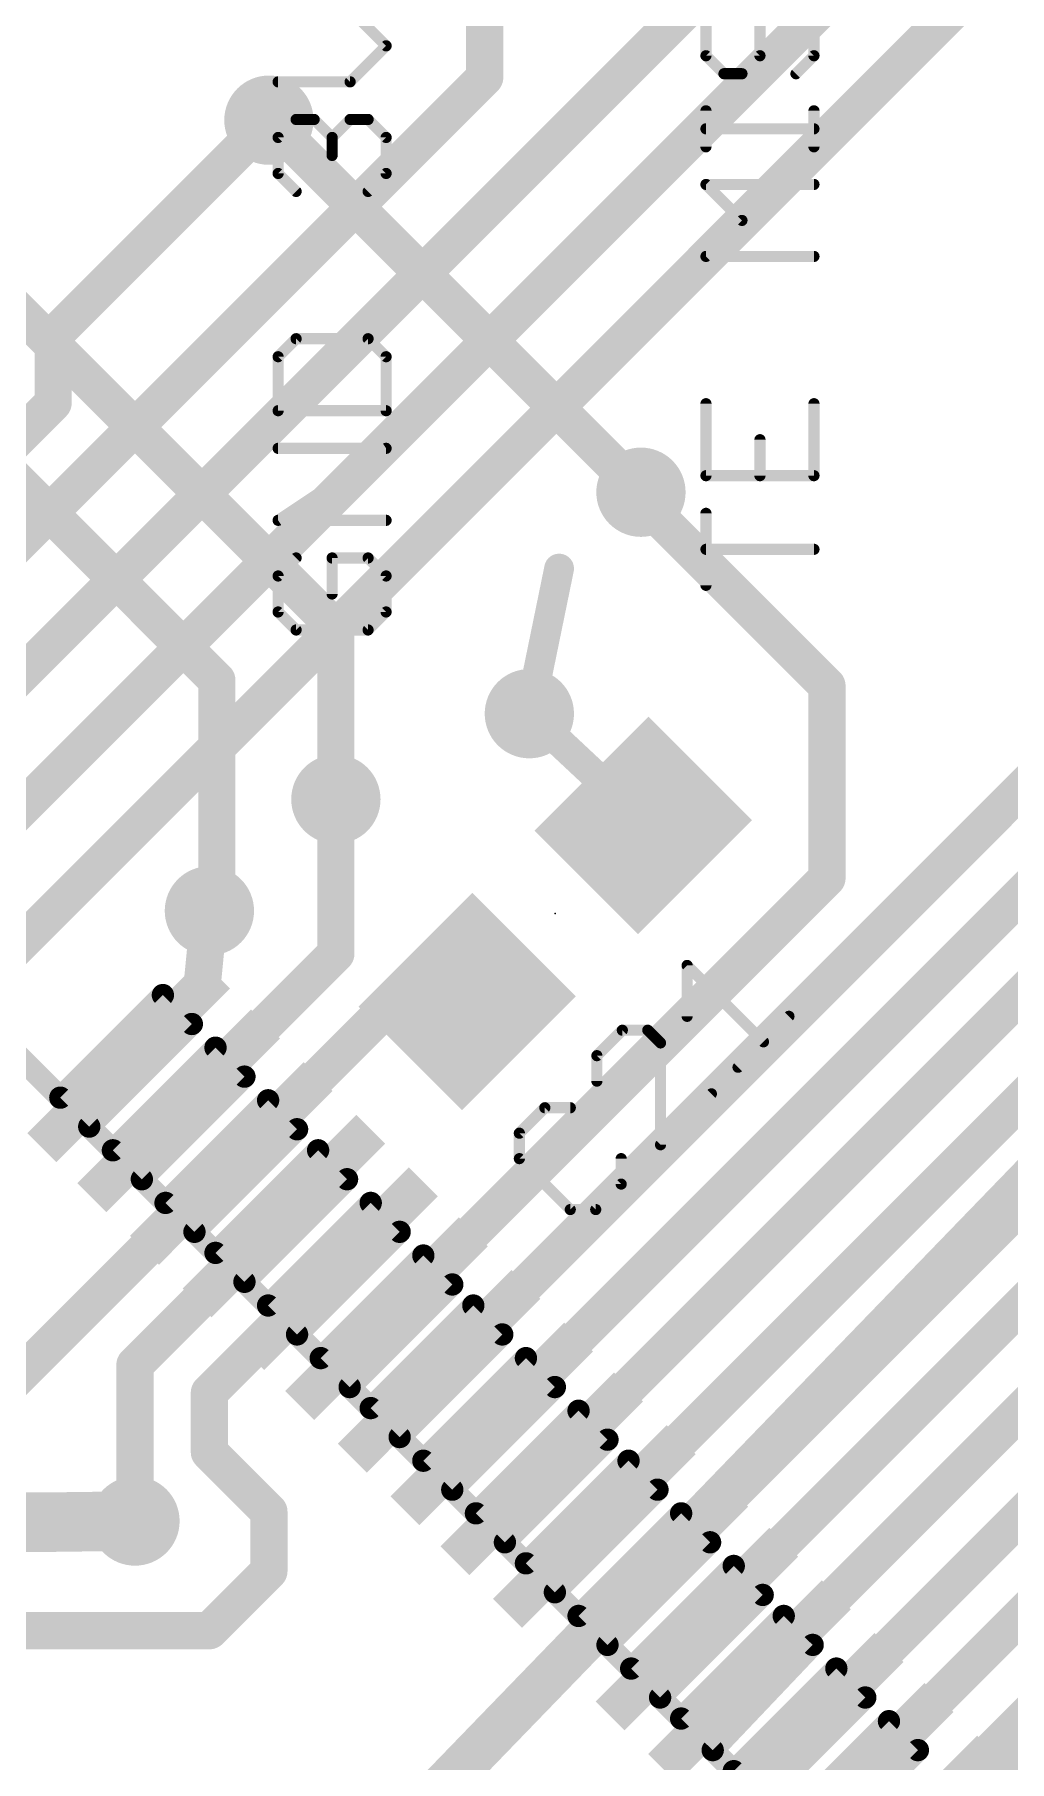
# Model space of a CAD drawing. Extents: x -1.6 to 81.6, y -2 to 51.3.
# Drawn here: x 46.46 to 53.11, y 30.3 to 42.09 of the extents above; entities that cross this region are included whole.
import ezdxf

# ---------------------------------------------------------------- set-up
doc = ezdxf.new("R2010")
doc.units = 0
for name, color, linetype in [('1', 22, 'CONTINUOUS'), ('16', 175, 'CONTINUOUS'), ('18', 82, 'CONTINUOUS'), ('23', 7, 'CONTINUOUS'), ('25', 253, 'CONTINUOUS')]:
    doc.layers.add(name, color=color, linetype=linetype)

# ---------------------------------------------------------------- blocks, each defined once
blk = doc.blocks.new('RECT')
blk.add_solid([(-0.5, -0.5), (0.5, -0.5), (-0.5, 0.5), (0.5, 0.5)])
blk = doc.blocks.new('ROUNDV')
at = {"const_width": 0.5}
blk.add_lwpolyline([(0, -0.25, 1), (0, 0.25, 1), (0, -0.25)], format="xyb", dxfattribs=at)

msp = doc.modelspace()

# ---------------------------------------------------------------- linework, layer by layer
at = {"layer": '1'}
for points, const_width in [([(44.8056, 36.1564), (52.1208, 43.4716)], 0.254), ([(49.53, 43.4716), (49.53, 41.7952)], 0.254), ([(45.8724, 35.3944), (53.34, 42.862)], 0.254), ([(50.1396, 40.576), (52.324, 42.7604)], 0.254), ([(49.53, 41.7952), (44.5008, 36.766)], 0.254), ([(48.0568, 41.5036), (46.5836, 40.0304)], 0.254), ([(44.8005, 35.2369), (50.1396, 40.576)], 0.254), ([(46.5836, 40.0304), (46.5836, 39.5732)], 0.254), ([(46.5836, 39.5732), (45.8216, 38.8112)], 0.254), ([(49.2188, 32.9625), (55.5752, 39.3189)], 0.254), ([(50.5968, 38.9128), (50.5968, 38.9636)], 0.254), ([(51.8668, 37.6428), (50.5968, 38.9128)], 0.254), ([(49.578, 32.6033), (54.8207, 37.846)], 0.254), ([(51.8668, 36.3289), (51.8668, 37.6428)], 0.254), ([(50.4698, 36.8571), (49.8348, 37.4518)], 0.2032), ([(48.6156, 36.766), (48.514, 36.8676)], 0.254), ([(48.514, 35.8139), (48.514, 36.8676)], 0.254), ([(50.6122, 36.6892), (50.4698, 36.8571)], 0.2032), ([(49.9193, 32.262), (54.2332, 36.576)], 0.254), ([(48.8596, 33.3217), (51.8668, 36.3289)], 0.254), ([(47.5996, 35.582), (47.6504, 36.1056)], 0.254), ([(50.2785, 31.9028), (54.3929, 36.0172)], 0.254), ([(47.4407, 34.7406), (48.514, 35.8139)], 0.254), ([(49.0835, 35.665), (47.7999, 34.3814)], 0.254), ([(49.4102, 35.4872), (49.0835, 35.665)], 0.254), ([(47.0995, 35.0818), (47.5996, 35.582)], 0.254), ([(50.6377, 31.5436), (54.6033, 35.5092)], 0.254), ([(50.9789, 31.2024), (54.727, 34.9504)], 0.254), ([(46.0698, 32.6512), (47.7999, 34.3814)], 0.254), ([(47.755, 34.3814), (47.7999, 34.3814)], 0.254), ([(51.3382, 30.8432), (54.8866, 34.3916)], 0.254), ([(48.1578, 34.0222), (47.2948, 33.1592)], 0.254), ([(48.1591, 34.0222), (48.1578, 34.0222)], 0.254), ([(48.1832, 34.0222), (48.1591, 34.0222)], 0.254), ([(51.6974, 30.4839), (55.097, 33.8836)], 0.254), ([(47.8536, 33.02), (48.4966, 33.663)], 0.254), ([(48.4966, 33.663), (48.5184, 33.663)], 0.254), ([(52.0386, 30.1427), (55.2207, 33.3248)], 0.254), ([(47.2948, 33.1592), (47.1424, 33.0068)], 0.254), ([(47.1424, 33.0068), (47.1424, 31.94)], 0.254), ([(47.8536, 33.02), (47.752, 32.9184)], 0.254), ([(47.6504, 32.8168), (47.752, 32.9184)], 0.254), ([(47.6504, 32.4104), (47.6504, 32.8168)], 0.254), ([(52.3978, 29.7835), (55.3803, 32.766)], 0.254), ([(48.0568, 32.004), (47.6504, 32.4104)], 0.254), ([(46.5248, 31.932), (45.1692, 31.932)], 0.4064), ([(46.5248, 31.932), (47.1424, 31.94)], 0.4064), ([(48.0568, 31.5976), (48.0568, 32.004)], 0.254), ([(47.6504, 31.1912), (48.0568, 31.5976)], 0.254), ([(45.8216, 31.1912), (47.244, 31.1912)], 0.254), ([(47.244, 31.1912), (47.6504, 31.1912)], 0.254)]:
    msp.add_lwpolyline(points, dxfattribs=dict(at, const_width=const_width))
for points, const_width in [([(49.4665, 41.7952, 1), (49.5935, 41.7952)], 0.127), ([(49.5749, 41.7503, 1), (49.4851, 41.8401)], 0.127), ([(48.1017, 41.4587, 1), (48.0119, 41.5485)], 0.127), ([(50.0947, 40.6209, 1), (50.1845, 40.5311)], 0.127), ([(50.1845, 40.5311, 1), (50.0947, 40.6209)], 0.127), ([(46.6471, 40.0304, 1), (46.5201, 40.0304)], 0.127), ([(46.5387, 40.0753, 1), (46.6285, 39.9855)], 0.127), ([(46.5201, 39.5732, 1), (46.6471, 39.5732)], 0.127), ([(46.6285, 39.5283, 1), (46.5387, 39.6181)], 0.127), ([(50.6603, 38.9636, 1), (50.5333, 38.9636)], 0.127), ([(50.6417, 38.9577, 1), (50.5519, 38.8679)], 0.127), ([(50.5333, 38.9128, 1), (50.6603, 38.9128)], 0.127), ([(51.9303, 37.6428, 1), (51.8033, 37.6428)], 0.127), ([(51.8219, 37.5979, 1), (51.9117, 37.6877)], 0.127), ([(49.8695, 37.4889, 1), (49.8001, 37.4147)], 0.1016), ([(48.5589, 36.9125, 1), (48.4691, 36.8227)], 0.127), ([(48.5775, 36.8676, 1), (48.4505, 36.8676)], 0.127), ([(50.5085, 36.89, 1), (50.4311, 36.8242)], 0.1016), ([(50.4351, 36.82, 1), (50.5045, 36.8942)], 0.1016), ([(48.5707, 36.7211, 1), (48.6605, 36.8109)], 0.127), ([(50.5735, 36.6564, 1), (50.651, 36.7221)], 0.1016), ([(51.9117, 36.284, 1), (51.8219, 36.3738)], 0.127), ([(51.8033, 36.3289, 1), (51.9303, 36.3289)], 0.127), ([(47.7136, 36.0995, 1), (47.5872, 36.1117)], 0.127), ([(48.4505, 35.8139, 1), (48.5775, 35.8139)], 0.127), ([(48.5589, 35.769, 1), (48.4691, 35.8588)], 0.127), ([(49.1139, 35.7207, 1), (49.0532, 35.6092)], 0.127), ([(49.1284, 35.6201, 1), (49.0386, 35.7099)], 0.127), ([(47.5364, 35.5881, 1), (47.6628, 35.5758)], 0.127), ([(47.6445, 35.5371, 1), (47.5547, 35.6269)], 0.127), ([(49.3798, 35.4314, 1), (49.4405, 35.5429)], 0.127), ([(47.0546, 35.1267, 1), (47.1444, 35.0369)], 0.127), ([(47.3958, 34.7855, 1), (47.4856, 34.6957)], 0.127), ([(47.755, 34.4449, 1), (47.755, 34.3179)], 0.127), ([(47.755, 34.4263, 1), (47.8448, 34.3365)], 0.127), ([(47.8448, 34.3365, 1), (47.755, 34.4263)], 0.127), ([(47.7999, 34.3179, 1), (47.7999, 34.4449)], 0.127), ([(48.1578, 34.0857, 1), (48.1578, 33.9587)], 0.127), ([(48.1591, 34.0857, 1), (48.1591, 33.9587)], 0.127), ([(48.2027, 33.9773, 1), (48.1129, 34.0671)], 0.127), ([(48.1591, 33.9587, 1), (48.1591, 34.0857)], 0.127), ([(48.1832, 33.9587, 1), (48.1832, 34.0857)], 0.127), ([(48.4966, 33.7265, 1), (48.4966, 33.5995)], 0.127), ([(48.5415, 33.6181, 1), (48.4517, 33.7079)], 0.127), ([(48.5184, 33.5995, 1), (48.5184, 33.7265)], 0.127), ([(48.8147, 33.3666, 1), (48.9045, 33.2768)], 0.127), ([(47.2499, 33.2041, 1), (47.3397, 33.1143)], 0.127), ([(47.3397, 33.1143, 1), (47.2499, 33.2041)], 0.127), ([(47.2059, 33.0068, 1), (47.0789, 33.0068)], 0.127), ([(47.8985, 32.9751, 1), (47.8087, 33.0649)], 0.127), ([(47.0975, 33.0517, 1), (47.1873, 32.9619)], 0.127), ([(47.7071, 32.9633, 1), (47.7969, 32.8735)], 0.127), ([(47.7969, 32.8735, 1), (47.7071, 32.9633)], 0.127), ([(47.8087, 33.0649, 1), (47.8985, 32.9751)], 0.127), ([(49.1739, 33.0074, 1), (49.2637, 32.9176)], 0.127), ([(47.7139, 32.8168, 1), (47.5869, 32.8168)], 0.127), ([(47.6055, 32.8617, 1), (47.6953, 32.7719)], 0.127), ([(49.5331, 32.6482, 1), (49.6229, 32.5584)], 0.127), ([(47.6953, 32.4553, 1), (47.6055, 32.3655)], 0.127), ([(47.5869, 32.4104, 1), (47.7139, 32.4104)], 0.127), ([(49.8744, 32.3069, 1), (49.9642, 32.2171)], 0.127), ([(46.5235, 32.0336, 1), (46.5261, 31.8304)], 0.2032), ([(46.5248, 31.8304, 1), (46.5248, 32.0336)], 0.2032), ([(47.1437, 31.8384, 1), (47.1411, 32.0416)], 0.2032), ([(48.1203, 32.004, 1), (47.9933, 32.004)], 0.127), ([(48.0119, 31.9591, 1), (48.1017, 32.0489)], 0.127), ([(47.0789, 31.94, 1), (47.2059, 31.94)], 0.127), ([(50.2336, 31.9477, 1), (50.3234, 31.8579)], 0.127), ([(48.1017, 31.5527, 1), (48.0119, 31.6425)], 0.127), ([(47.9933, 31.5976, 1), (48.1203, 31.5976)], 0.127), ([(50.5928, 31.5885, 1), (50.6826, 31.4987)], 0.127), ([(47.244, 31.2547, 1), (47.244, 31.1277)], 0.127), ([(47.244, 31.1277, 1), (47.244, 31.2547)], 0.127), ([(47.6055, 31.2361, 1), (47.6953, 31.1463)], 0.127), ([(47.6504, 31.1277, 1), (47.6504, 31.2547)], 0.127), ([(50.934, 31.2473, 1), (51.0238, 31.1575)], 0.127), ([(51.2933, 30.8881, 1), (51.3831, 30.7983)], 0.127), ([(51.6525, 30.5288, 1), (51.7423, 30.439)], 0.127)]:
    msp.add_lwpolyline(points, format="xyb", dxfattribs=dict(at, const_width=const_width))
at = {"layer": '16'}
for points, const_width in [([(50.5968, 38.9636), (48.0568, 41.5036)], 0.254), ([(48.514, 38.036), (46.0248, 40.5252)], 0.254), ([(47.7012, 37.6804), (45.6692, 39.7124)], 0.254), ([(49.8348, 37.4518), (50.038, 38.4424)], 0.2032), ([(48.514, 37.8836), (48.514, 38.036)], 0.254), ([(48.514, 36.8676), (48.514, 37.8836)], 0.254), ([(47.7012, 36.2072), (47.7012, 37.6804)], 0.254), ([(46.6344, 27.432), (55.7784, 36.8808)], 0.3048), ([(55.4736, 32.6136), (48.4632, 25.6032)], 0.3048), ([(47.1424, 31.94), (47.1424, 32.3972)], 0.254)]:
    msp.add_lwpolyline(points, dxfattribs=dict(at, const_width=const_width))
for points, const_width in [([(48.1017, 41.5485, 1), (48.0119, 41.4587)], 0.127), ([(50.5519, 38.9187, 1), (50.6417, 39.0085)], 0.127), ([(50.0878, 38.4322, 1), (49.9882, 38.4526)], 0.1016), ([(48.5775, 38.036, 1), (48.4505, 38.036)], 0.127), ([(48.4691, 37.9911, 1), (48.5589, 38.0809)], 0.127), ([(48.5775, 37.8836, 1), (48.4505, 37.8836)], 0.127), ([(48.4505, 37.8836, 1), (48.5775, 37.8836)], 0.127), ([(47.7647, 37.6804, 1), (47.6377, 37.6804)], 0.127), ([(47.6563, 37.6355, 1), (47.7461, 37.7253)], 0.127), ([(49.785, 37.462, 1), (49.8846, 37.4416)], 0.1016), ([(48.4505, 36.8676, 1), (48.5775, 36.8676)], 0.127), ([(47.7012, 36.2072, 0.4142), (47.6504, 36.1056)], 0.254), ([(47.7213, 36.147, 1), (47.6811, 36.2674)], 0.127), ([(47.6377, 36.2072, 1), (47.7647, 36.2072)], 0.127), ([(47.5902, 36.0855, 1), (47.7106, 36.1257)], 0.127), ([(47.2059, 32.3972, 1), (47.0789, 32.3972)], 0.127), ([(47.0789, 31.94, 1), (47.2059, 31.94)], 0.127)]:
    msp.add_lwpolyline(points, format="xyb", dxfattribs=dict(at, const_width=const_width))
at = {"layer": '23'}
msp.add_point((50.0112, 36.0882), dxfattribs=at)
at = {"layer": '25'}
for points, const_width in [([(48.8569, 42.0111), (48.6112, 42.2569)], 0.0762), ([(51.0407, 42.1893), (51.0407, 41.9436)], 0.0762), ([(51.4093, 41.9436), (51.4093, 42.1893)], 0.0762), ([(51.7779, 42.1893), (51.7779, 41.9436)], 0.0762), ([(48.6112, 41.7654), (48.8569, 42.0111)], 0.0762), ([(51.0407, 41.9436), (51.1635, 41.8207)], 0.0762), ([(51.2864, 41.8207), (51.4093, 41.9436)], 0.0762), ([(51.7779, 41.9436), (51.655, 41.8207)], 0.0762), ([(51.1635, 41.8207), (51.2864, 41.8207)], 0.0762), ([(48.1197, 41.7654), (48.6112, 41.7654)], 0.0762), ([(48.1197, 41.3856), (48.2425, 41.5084)], 0.0762), ([(48.2425, 41.5084), (48.3654, 41.5084)], 0.0762), ([(48.3654, 41.5084), (48.4883, 41.3856)], 0.0762), ([(48.4883, 41.3856), (48.6112, 41.5084)], 0.0762), ([(48.6112, 41.5084), (48.734, 41.5084)], 0.0762), ([(48.734, 41.5084), (48.8569, 41.3856)], 0.0762), ([(51.0407, 41.3218), (51.0407, 41.5675)], 0.0762), ([(51.7779, 41.3218), (51.7779, 41.5675)], 0.0762), ([(48.1197, 41.1398), (48.1197, 41.3856)], 0.0762), ([(48.4883, 41.3856), (48.4883, 41.2627)], 0.0762), ([(48.8569, 41.3856), (48.8569, 41.1398)], 0.0762), ([(51.7779, 41.4446), (51.0407, 41.4446)], 0.0762), ([(48.2425, 41.017), (48.1197, 41.1398)], 0.0762), ([(48.8569, 41.1398), (48.734, 41.017)], 0.0762), ([(51.2864, 40.8191), (51.0407, 41.0648)], 0.0762), ([(51.0407, 41.0648), (51.7779, 41.0648)], 0.0762), ([(51.0407, 40.5733), (51.2864, 40.8191)], 0.0762), ([(51.7779, 40.5733), (51.0407, 40.5733)], 0.0762), ([(48.2425, 40.0116), (48.1197, 39.8887)], 0.0762), ([(48.734, 40.0116), (48.2425, 40.0116)], 0.0762), ([(48.8569, 39.8887), (48.734, 40.0116)], 0.0762), ([(48.1197, 39.8887), (48.1197, 39.5201)], 0.0762), ([(48.8569, 39.5201), (48.8569, 39.8887)], 0.0762), ([(48.1197, 39.5201), (48.8569, 39.5201)], 0.0762), ([(51.0407, 39.568), (51.0407, 39.0765)], 0.0762), ([(51.7779, 39.0765), (51.7779, 39.568)], 0.0762), ([(48.1197, 38.7717), (48.8569, 39.2632)], 0.0762), ([(48.8569, 39.2632), (48.1197, 39.2632)], 0.0762), ([(51.4093, 39.0765), (51.4093, 39.3223)], 0.0762), ([(51.0407, 39.0765), (51.7779, 39.0765)], 0.0762), ([(48.8569, 38.7717), (48.1197, 38.7717)], 0.0762), ([(51.0407, 38.3281), (51.0407, 38.8196)], 0.0762), ([(48.2425, 38.5148), (48.1197, 38.3919)], 0.0762), ([(48.734, 38.5148), (48.4883, 38.5148)], 0.0762), ([(48.4883, 38.5148), (48.4883, 38.269)], 0.0762), ([(48.8569, 38.3919), (48.734, 38.5148)], 0.0762), ([(51.7779, 38.5738), (51.0407, 38.5738)], 0.0762), ([(48.1197, 38.3919), (48.1197, 38.1462)], 0.0762), ([(48.8569, 38.1462), (48.8569, 38.3919)], 0.0762), ([(48.1197, 38.1462), (48.2425, 38.0233)], 0.0762), ([(48.734, 38.0233), (48.8569, 38.1462)], 0.0762), ([(48.2425, 38.0233), (48.734, 38.0233)], 0.0762), ([(50.912, 35.3857), (50.912, 35.7332)], 0.0762), ([(50.912, 35.7332), (51.4333, 35.2119)], 0.0762), ([(47.333, 35.5308), (46.6325, 34.8304)], 0.1524), ([(47.5305, 35.3333), (47.333, 35.5308)], 0.1524), ([(56.0079, 25.455), (45.95, 35.5129)], 0.1524), ([(46.8301, 34.6328), (47.5305, 35.3333)], 0.1524), ([(51.2596, 35.0381), (51.6071, 35.3857)], 0.0762), ([(50.4697, 35.2909), (50.2959, 35.1171)], 0.0762), ([(50.6435, 35.2909), (50.4697, 35.2909)], 0.0762), ([(50.7303, 35.204), (50.6435, 35.2909)], 0.0762), ([(47.6922, 35.1716), (46.9917, 34.4712)], 0.1524), ([(47.8897, 34.9741), (47.6922, 35.1716)], 0.1524), ([(50.2959, 35.1171), (50.2959, 34.9433)], 0.0762), ([(50.7303, 34.5089), (50.7303, 35.204)], 0.0762), ([(47.1893, 34.2736), (47.8897, 34.9741)], 0.1524), ([(46.6325, 34.8304), (46.8301, 34.6328)], 0.1524), ([(48.0514, 34.8124), (47.3509, 34.112)], 0.1524), ([(48.2489, 34.6149), (48.0514, 34.8124)], 0.1524), ([(49.9405, 34.7617), (49.7667, 34.5879)], 0.0762), ([(50.1143, 34.7617), (49.9405, 34.7617)], 0.0762), ([(51.0779, 34.8565), (50.7303, 34.5089)], 0.0762), ([(47.5485, 33.9144), (48.2489, 34.6149)], 0.1524), ([(46.9917, 34.4712), (47.1893, 34.2736)], 0.1524), ([(48.3926, 34.4712), (47.6922, 33.7707)], 0.1524), ([(48.5902, 34.2736), (48.3926, 34.4712)], 0.1524), ([(49.7667, 34.5879), (49.7667, 34.4141)], 0.0762), ([(49.7667, 34.4141), (50.1143, 34.0666)], 0.0762), ([(50.4618, 34.2404), (50.4618, 34.4141)], 0.0762), ([(47.8897, 33.5731), (48.5902, 34.2736)], 0.1524), ([(50.288, 34.0666), (50.4618, 34.2404)], 0.0762), ([(47.3509, 34.112), (47.5485, 33.9144)], 0.1524), ([(48.7518, 34.112), (48.0514, 33.4115)], 0.1524), ([(48.9494, 33.9144), (48.7518, 34.112)], 0.1524), ([(50.1143, 34.0666), (50.288, 34.0666)], 0.0762), ([(48.2489, 33.2139), (48.9494, 33.9144)], 0.1524), ([(47.6922, 33.7707), (47.8897, 33.5731)], 0.1524), ([(49.1111, 33.7528), (48.4106, 33.0523)], 0.1524), ([(49.3086, 33.5552), (49.1111, 33.7528)], 0.1524), ([(48.6082, 32.8547), (49.3086, 33.5552)], 0.1524), ([(48.0514, 33.4115), (48.2489, 33.2139)], 0.1524), ([(49.4523, 33.4115), (48.7518, 32.711)], 0.1524), ([(49.6499, 33.2139), (49.4523, 33.4115)], 0.1524), ([(48.9494, 32.5135), (49.6499, 33.2139)], 0.1524), ([(48.4106, 33.0523), (48.6082, 32.8547)], 0.1524), ([(49.8115, 33.0523), (49.1111, 32.3518)], 0.1524), ([(50.0091, 32.8547), (49.8115, 33.0523)], 0.1524), ([(49.3086, 32.1543), (50.0091, 32.8547)], 0.1524), ([(48.7518, 32.711), (48.9494, 32.5135)], 0.1524), ([(50.1707, 32.6931), (49.4703, 31.9926)], 0.1524), ([(50.3683, 32.4955), (50.1707, 32.6931)], 0.1524), ([(49.6678, 31.7951), (50.3683, 32.4955)], 0.1524), ([(49.1111, 32.3518), (49.3086, 32.1543)], 0.1524), ([(50.512, 32.3518), (49.8115, 31.6514)], 0.1524), ([(50.7095, 32.1543), (50.512, 32.3518)], 0.1524), ([(50.0091, 31.4538), (50.7095, 32.1543)], 0.1524), ([(49.4703, 31.9926), (49.6678, 31.7951)], 0.1524), ([(50.8712, 31.9926), (50.1707, 31.2922)], 0.1524), ([(51.0687, 31.7951), (50.8712, 31.9926)], 0.1524), ([(50.3683, 31.0946), (51.0687, 31.7951)], 0.1524), ([(49.8115, 31.6514), (50.0091, 31.4538)], 0.1524), ([(51.2304, 31.6334), (50.5299, 30.933)], 0.1524), ([(51.428, 31.4359), (51.2304, 31.6334)], 0.1524), ([(50.7275, 30.7354), (51.428, 31.4359)], 0.1524), ([(50.1707, 31.2922), (50.3683, 31.0946)], 0.1524), ([(51.5716, 31.2922), (50.8712, 30.5917)], 0.1524), ([(51.7692, 31.0946), (51.5716, 31.2922)], 0.1524), ([(51.0867, 30.3762), (51.7692, 31.0946)], 0.1524), ([(50.5299, 30.933), (50.7275, 30.7354)], 0.1524), ([(51.9308, 30.933), (51.2304, 30.2325)], 0.1524), ([(52.1284, 30.7354), (51.9308, 30.933)], 0.1524), ([(51.428, 30.0349), (52.1284, 30.7354)], 0.1524), ([(50.8712, 30.5917), (51.0867, 30.3762)], 0.1524), ([(52.2901, 30.5737), (51.5896, 29.8733)], 0.1524), ([(52.4876, 30.3762), (52.2901, 30.5737)], 0.1524), ([(51.7872, 29.6757), (52.4876, 30.3762)], 0.1524), ([(51.2304, 30.2325), (51.428, 30.0349)], 0.1524)]:
    msp.add_lwpolyline(points, dxfattribs=dict(at, const_width=const_width))
for points, const_width in [([(48.8704, 41.9976, 1), (48.8434, 42.0246)], 0.0381), ([(48.8434, 41.9976, 1), (48.8704, 42.0246)], 0.0381), ([(51.0541, 41.957, 1), (51.0272, 41.9301)], 0.0381), ([(51.4228, 41.9301, 1), (51.3958, 41.957)], 0.0381), ([(51.7914, 41.9301, 1), (51.7644, 41.957)], 0.0381), ([(51.0216, 41.9436, 1), (51.0597, 41.9436)], 0.0381), ([(51.1635, 41.8398, 1), (51.1635, 41.8017)], 0.0381), ([(51.1501, 41.8072, 1), (51.177, 41.8342)], 0.0381), ([(51.2729, 41.8342, 1), (51.2999, 41.8072)], 0.0381), ([(51.2864, 41.8017, 1), (51.2864, 41.8398)], 0.0381), ([(51.3902, 41.9436, 1), (51.4283, 41.9436)], 0.0381), ([(51.6416, 41.8342, 1), (51.6685, 41.8072)], 0.0381), ([(51.7589, 41.9436, 1), (51.797, 41.9436)], 0.0381), ([(48.1197, 41.7844, 1), (48.1197, 41.7463)], 0.0381), ([(48.5977, 41.7788, 1), (48.6246, 41.7519)], 0.0381), ([(48.6112, 41.7463, 1), (48.6112, 41.7844)], 0.0381), ([(48.2425, 41.5275, 1), (48.2425, 41.4894)], 0.0381), ([(48.256, 41.495, 1), (48.2291, 41.5219)], 0.0381), ([(48.3789, 41.5219, 1), (48.3519, 41.495)], 0.0381), ([(48.3654, 41.4894, 1), (48.3654, 41.5275)], 0.0381), ([(48.6112, 41.5275, 1), (48.6112, 41.4894)], 0.0381), ([(48.6246, 41.495, 1), (48.5977, 41.5219)], 0.0381), ([(48.7475, 41.5219, 1), (48.7206, 41.495)], 0.0381), ([(48.734, 41.4894, 1), (48.734, 41.5275)], 0.0381), ([(51.0597, 41.5675, 1), (51.0216, 41.5675)], 0.0381), ([(51.797, 41.5675, 1), (51.7589, 41.5675)], 0.0381), ([(48.1387, 41.3856, 1), (48.1006, 41.3856)], 0.0381), ([(48.1062, 41.399, 1), (48.1331, 41.3721)], 0.0381), ([(48.5073, 41.3856, 1), (48.4692, 41.3856)], 0.0381), ([(48.4748, 41.399, 1), (48.5018, 41.3721)], 0.0381), ([(48.4748, 41.3721, 1), (48.5018, 41.399)], 0.0381), ([(48.876, 41.3856, 1), (48.8379, 41.3856)], 0.0381), ([(48.8434, 41.3721, 1), (48.8704, 41.399)], 0.0381), ([(51.0407, 41.4637, 1), (51.0407, 41.4256)], 0.0381), ([(51.7779, 41.4256, 1), (51.7779, 41.4637)], 0.0381), ([(48.4692, 41.2627, 1), (48.5073, 41.2627)], 0.0381), ([(51.0216, 41.3218, 1), (51.0597, 41.3218)], 0.0381), ([(51.7589, 41.3218, 1), (51.797, 41.3218)], 0.0381), ([(48.1331, 41.1533, 1), (48.1062, 41.1264)], 0.0381), ([(48.1006, 41.1398, 1), (48.1387, 41.1398)], 0.0381), ([(48.8379, 41.1398, 1), (48.876, 41.1398)], 0.0381), ([(48.8704, 41.1264, 1), (48.8434, 41.1533)], 0.0381), ([(48.2291, 41.0035, 1), (48.256, 41.0304)], 0.0381), ([(48.7206, 41.0304, 1), (48.7475, 41.0035)], 0.0381), ([(51.0541, 41.0783, 1), (51.0272, 41.0514)], 0.0381), ([(51.0407, 41.0839, 1), (51.0407, 41.0458)], 0.0381), ([(51.7779, 41.0458, 1), (51.7779, 41.0839)], 0.0381), ([(51.2999, 40.8056, 1), (51.2729, 40.8326)], 0.0381), ([(51.2729, 40.8056, 1), (51.2999, 40.8326)], 0.0381), ([(51.0407, 40.5924, 1), (51.0407, 40.5543)], 0.0381), ([(51.0272, 40.5868, 1), (51.0541, 40.5599)], 0.0381), ([(51.7779, 40.5543, 1), (51.7779, 40.5924)], 0.0381), ([(48.2425, 40.0307, 1), (48.2425, 39.9926)], 0.0381), ([(48.256, 39.9981, 1), (48.2291, 40.0251)], 0.0381), ([(48.7475, 40.0251, 1), (48.7206, 39.9981)], 0.0381), ([(48.734, 39.9926, 1), (48.734, 40.0307)], 0.0381), ([(48.1387, 39.8887, 1), (48.1006, 39.8887)], 0.0381), ([(48.1062, 39.9022, 1), (48.1331, 39.8753)], 0.0381), ([(48.876, 39.8887, 1), (48.8379, 39.8887)], 0.0381), ([(48.8434, 39.8753, 1), (48.8704, 39.9022)], 0.0381), ([(48.1197, 39.5392, 1), (48.1197, 39.5011)], 0.0381), ([(48.1006, 39.5201, 1), (48.1387, 39.5201)], 0.0381), ([(48.8379, 39.5201, 1), (48.876, 39.5201)], 0.0381), ([(48.8569, 39.5011, 1), (48.8569, 39.5392)], 0.0381), ([(51.0597, 39.568, 1), (51.0216, 39.568)], 0.0381), ([(51.797, 39.568, 1), (51.7589, 39.568)], 0.0381), ([(48.1197, 39.2823, 1), (48.1197, 39.2442)], 0.0381), ([(48.8675, 39.2473, 1), (48.8463, 39.2791)], 0.0381), ([(48.8569, 39.2442, 1), (48.8569, 39.2823)], 0.0381), ([(51.4283, 39.3223, 1), (51.3902, 39.3223)], 0.0381), ([(51.0216, 39.0765, 1), (51.0597, 39.0765)], 0.0381), ([(51.0407, 39.0956, 1), (51.0407, 39.0575)], 0.0381), ([(51.3902, 39.0765, 1), (51.4283, 39.0765)], 0.0381), ([(51.7589, 39.0765, 1), (51.797, 39.0765)], 0.0381), ([(51.7779, 39.0575, 1), (51.7779, 39.0956)], 0.0381), ([(48.1197, 38.7908, 1), (48.1197, 38.7527)], 0.0381), ([(48.1091, 38.7876, 1), (48.1302, 38.7559)], 0.0381), ([(48.8569, 38.7527, 1), (48.8569, 38.7908)], 0.0381), ([(51.0597, 38.8196, 1), (51.0216, 38.8196)], 0.0381), ([(48.256, 38.5013, 1), (48.2291, 38.5283)], 0.0381), ([(48.5073, 38.5148, 1), (48.4692, 38.5148)], 0.0381), ([(48.4883, 38.5338, 1), (48.4883, 38.4957)], 0.0381), ([(48.7475, 38.5283, 1), (48.7206, 38.5013)], 0.0381), ([(48.734, 38.4957, 1), (48.734, 38.5338)], 0.0381), ([(51.0407, 38.5929, 1), (51.0407, 38.5548)], 0.0381), ([(51.7779, 38.5548, 1), (51.7779, 38.5929)], 0.0381), ([(48.1062, 38.4054, 1), (48.1331, 38.3784)], 0.0381), ([(48.1387, 38.3919, 1), (48.1006, 38.3919)], 0.0381), ([(48.876, 38.3919, 1), (48.8379, 38.3919)], 0.0381), ([(48.8434, 38.3784, 1), (48.8704, 38.4054)], 0.0381), ([(51.0216, 38.3281, 1), (51.0597, 38.3281)], 0.0381), ([(48.4692, 38.269, 1), (48.5073, 38.269)], 0.0381), ([(48.1331, 38.1596, 1), (48.1062, 38.1327)], 0.0381), ([(48.1006, 38.1462, 1), (48.1387, 38.1462)], 0.0381), ([(48.8379, 38.1462, 1), (48.876, 38.1462)], 0.0381), ([(48.8704, 38.1327, 1), (48.8434, 38.1596)], 0.0381), ([(48.2425, 38.0423, 1), (48.2425, 38.0042)], 0.0381), ([(48.2291, 38.0098, 1), (48.256, 38.0368)], 0.0381), ([(48.7206, 38.0368, 1), (48.7475, 38.0098)], 0.0381), ([(48.734, 38.0042, 1), (48.734, 38.0423)], 0.0381), ([(50.9255, 35.7467, 1), (50.8985, 35.7197)], 0.0381), ([(50.9311, 35.7332, 1), (50.893, 35.7332)], 0.0381), ([(47.3599, 35.5578, 1), (47.306, 35.5039)], 0.0762), ([(47.3599, 35.5039, 1), (47.306, 35.5578)], 0.0762), ([(47.5575, 35.3063, 1), (47.5036, 35.3602)], 0.0762), ([(47.5036, 35.3063, 1), (47.5575, 35.3602)], 0.0762), ([(50.893, 35.3857, 1), (50.9311, 35.3857)], 0.0381), ([(51.6206, 35.3722, 1), (51.5936, 35.3991)], 0.0381), ([(50.4697, 35.3099, 1), (50.4697, 35.2718)], 0.0381), ([(50.4832, 35.2774, 1), (50.4562, 35.3043)], 0.0381), ([(50.6569, 35.3043, 1), (50.63, 35.2774)], 0.0381), ([(50.6435, 35.2718, 1), (50.6435, 35.3099)], 0.0381), ([(47.7191, 35.1986, 1), (47.6652, 35.1447)], 0.0762), ([(47.7191, 35.1447, 1), (47.6652, 35.1986)], 0.0762), ([(50.315, 35.1171, 1), (50.2769, 35.1171)], 0.0381), ([(50.2825, 35.1306, 1), (50.3094, 35.1036)], 0.0381), ([(50.7494, 35.204, 1), (50.7113, 35.204)], 0.0381), ([(50.7169, 35.1905, 1), (50.7438, 35.2175)], 0.0381), ([(51.4198, 35.1984, 1), (51.4468, 35.2254)], 0.0381), ([(47.9167, 34.9471, 1), (47.8628, 35.001)], 0.0762), ([(47.8628, 34.9471, 1), (47.9167, 35.001)], 0.0762), ([(51.2461, 35.0516, 1), (51.273, 35.0247)], 0.0381), ([(46.6594, 34.8573, 1), (46.6056, 34.8034)], 0.0762), ([(50.2769, 34.9433, 1), (50.315, 34.9433)], 0.0381), ([(46.6056, 34.8573, 1), (46.6594, 34.8034)], 0.0762), ([(48.0783, 34.8394, 1), (48.0244, 34.7855)], 0.0762), ([(48.0783, 34.7855, 1), (48.0244, 34.8394)], 0.0762), ([(49.9405, 34.7807, 1), (49.9405, 34.7426)], 0.0381), ([(49.954, 34.7482, 1), (49.927, 34.7751)], 0.0381), ([(50.1143, 34.7426, 1), (50.1143, 34.7807)], 0.0381), ([(51.0913, 34.843, 1), (51.0644, 34.8699)], 0.0381), ([(46.8031, 34.6598, 1), (46.857, 34.6059)], 0.0762), ([(46.8031, 34.6059, 1), (46.857, 34.6598)], 0.0762), ([(48.2759, 34.5879, 1), (48.222, 34.6418)], 0.0762), ([(48.222, 34.5879, 1), (48.2759, 34.6418)], 0.0762), ([(47.0187, 34.4981, 1), (46.9648, 34.4442)], 0.0762), ([(48.4196, 34.4981, 1), (48.3657, 34.4442)], 0.0762), ([(48.4196, 34.4442, 1), (48.3657, 34.4981)], 0.0762), ([(49.7532, 34.6014, 1), (49.7802, 34.5744)], 0.0381), ([(49.7858, 34.5879, 1), (49.7477, 34.5879)], 0.0381), ([(46.9648, 34.4981, 1), (47.0187, 34.4442)], 0.0762), ([(49.7802, 34.4276, 1), (49.7532, 34.4007)], 0.0381), ([(49.7477, 34.4141, 1), (49.7858, 34.4141)], 0.0381), ([(50.4808, 34.4141, 1), (50.4427, 34.4141)], 0.0381), ([(50.7169, 34.5224, 1), (50.7438, 34.4955)], 0.0381), ([(50.7113, 34.5089, 1), (50.7494, 34.5089)], 0.0381), ([(47.1623, 34.3006, 1), (47.2162, 34.2467)], 0.0762), ([(47.1623, 34.2467, 1), (47.2162, 34.3006)], 0.0762), ([(48.6171, 34.2467, 1), (48.5633, 34.3006)], 0.0762), ([(48.5633, 34.2467, 1), (48.6171, 34.3006)], 0.0762), ([(50.4427, 34.2404, 1), (50.4808, 34.2404)], 0.0381), ([(50.4753, 34.2269, 1), (50.4483, 34.2538)], 0.0381), ([(47.3779, 34.1389, 1), (47.324, 34.085)], 0.0762), ([(47.324, 34.1389, 1), (47.3779, 34.085)], 0.0762), ([(48.7788, 34.1389, 1), (48.7249, 34.085)], 0.0762), ([(48.7788, 34.085, 1), (48.7249, 34.1389)], 0.0762), ([(50.1143, 34.0856, 1), (50.1143, 34.0475)], 0.0381), ([(50.1008, 34.0531, 1), (50.1277, 34.0801)], 0.0381), ([(50.2745, 34.0801, 1), (50.3015, 34.0531)], 0.0381), ([(50.288, 34.0475, 1), (50.288, 34.0856)], 0.0381), ([(47.5215, 33.9413, 1), (47.5754, 33.8875)], 0.0762), ([(47.5215, 33.8875, 1), (47.5754, 33.9413)], 0.0762), ([(48.9763, 33.8875, 1), (48.9225, 33.9413)], 0.0762), ([(48.9225, 33.8875, 1), (48.9763, 33.9413)], 0.0762), ([(47.7191, 33.7977, 1), (47.6652, 33.7438)], 0.0762), ([(47.6652, 33.7977, 1), (47.7191, 33.7438)], 0.0762), ([(49.138, 33.7797, 1), (49.0841, 33.7258)], 0.0762), ([(49.138, 33.7258, 1), (49.0841, 33.7797)], 0.0762), ([(47.8628, 33.6001, 1), (47.9167, 33.5462)], 0.0762), ([(47.8628, 33.5462, 1), (47.9167, 33.6001)], 0.0762), ([(49.3356, 33.5282, 1), (49.2817, 33.5821)], 0.0762), ([(49.2817, 33.5282, 1), (49.3356, 33.5821)], 0.0762), ([(48.0783, 33.4384, 1), (48.0244, 33.3846)], 0.0762), ([(49.4792, 33.4384, 1), (49.4254, 33.3846)], 0.0762), ([(49.4792, 33.3846, 1), (49.4254, 33.4384)], 0.0762), ([(48.0244, 33.4384, 1), (48.0783, 33.3846)], 0.0762), ([(48.222, 33.2409, 1), (48.2759, 33.187)], 0.0762), ([(48.222, 33.187, 1), (48.2759, 33.2409)], 0.0762), ([(49.6768, 33.187, 1), (49.6229, 33.2409)], 0.0762), ([(49.6229, 33.187, 1), (49.6768, 33.2409)], 0.0762), ([(48.4375, 33.0792, 1), (48.3836, 33.0254)], 0.0762), ([(48.3836, 33.0792, 1), (48.4375, 33.0254)], 0.0762), ([(49.8385, 33.0792, 1), (49.7846, 33.0254)], 0.0762), ([(49.8385, 33.0254, 1), (49.7846, 33.0792)], 0.0762), ([(48.5812, 32.8817, 1), (48.6351, 32.8278)], 0.0762), ([(48.5812, 32.8278, 1), (48.6351, 32.8817)], 0.0762), ([(50.036, 32.8278, 1), (49.9821, 32.8817)], 0.0762), ([(49.9821, 32.8278, 1), (50.036, 32.8817)], 0.0762), ([(48.7788, 32.738, 1), (48.7249, 32.6841)], 0.0762), ([(48.7249, 32.738, 1), (48.7788, 32.6841)], 0.0762), ([(50.1977, 32.72, 1), (50.1438, 32.6661)], 0.0762), ([(50.1977, 32.6661, 1), (50.1438, 32.72)], 0.0762), ([(48.9225, 32.5404, 1), (48.9763, 32.4865)], 0.0762), ([(48.9225, 32.4865, 1), (48.9763, 32.5404)], 0.0762), ([(50.3952, 32.4686, 1), (50.3413, 32.5225)], 0.0762), ([(50.3413, 32.4686, 1), (50.3952, 32.5225)], 0.0762), ([(49.138, 32.3788, 1), (49.0841, 32.3249)], 0.0762), ([(50.5389, 32.3788, 1), (50.485, 32.3249)], 0.0762), ([(50.5389, 32.3249, 1), (50.485, 32.3788)], 0.0762), ([(49.0841, 32.3788, 1), (49.138, 32.3249)], 0.0762), ([(49.2817, 32.1812, 1), (49.3356, 32.1273)], 0.0762), ([(49.2817, 32.1273, 1), (49.3356, 32.1812)], 0.0762), ([(50.7365, 32.1273, 1), (50.6826, 32.1812)], 0.0762), ([(50.6826, 32.1273, 1), (50.7365, 32.1812)], 0.0762), ([(49.4972, 32.0196, 1), (49.4433, 31.9657)], 0.0762), ([(50.8981, 32.0196, 1), (50.8442, 31.9657)], 0.0762), ([(50.8981, 31.9657, 1), (50.8442, 32.0196)], 0.0762), ([(49.4433, 32.0196, 1), (49.4972, 31.9657)], 0.0762), ([(49.6409, 31.822, 1), (49.6948, 31.7681)], 0.0762), ([(49.6409, 31.7681, 1), (49.6948, 31.822)], 0.0762), ([(51.0957, 31.7681, 1), (51.0418, 31.822)], 0.0762), ([(51.0418, 31.7681, 1), (51.0957, 31.822)], 0.0762), ([(49.8385, 31.6783, 1), (49.7846, 31.6244)], 0.0762), ([(49.7846, 31.6783, 1), (49.8385, 31.6244)], 0.0762), ([(51.2573, 31.6604, 1), (51.2034, 31.6065)], 0.0762), ([(51.2573, 31.6065, 1), (51.2034, 31.6604)], 0.0762), ([(49.9821, 31.4808, 1), (50.036, 31.4269)], 0.0762), ([(49.9821, 31.4269, 1), (50.036, 31.4808)], 0.0762), ([(51.4549, 31.4089, 1), (51.401, 31.4628)], 0.0762), ([(51.401, 31.4089, 1), (51.4549, 31.4628)], 0.0762), ([(50.1977, 31.3191, 1), (50.1438, 31.2652)], 0.0762), ([(51.5986, 31.3191, 1), (51.5447, 31.2652)], 0.0762), ([(51.5986, 31.2652, 1), (51.5447, 31.3191)], 0.0762), ([(50.1438, 31.3191, 1), (50.1977, 31.2652)], 0.0762), ([(50.3413, 31.1215, 1), (50.3952, 31.0677)], 0.0762), ([(50.3413, 31.0677, 1), (50.3952, 31.1215)], 0.0762), ([(51.7968, 31.0684, 1), (51.7416, 31.1208)], 0.0762), ([(51.7423, 31.0677, 1), (51.7961, 31.1215)], 0.0762), ([(50.5569, 30.9599, 1), (50.503, 30.906)], 0.0762), ([(51.9578, 30.9599, 1), (51.9039, 30.906)], 0.0762), ([(51.9578, 30.906, 1), (51.9039, 30.9599)], 0.0762), ([(50.503, 30.9599, 1), (50.5569, 30.906)], 0.0762), ([(50.7006, 30.7623, 1), (50.7544, 30.7084)], 0.0762), ([(50.7006, 30.7084, 1), (50.7544, 30.7623)], 0.0762), ([(52.1554, 30.7084, 1), (52.1015, 30.7623)], 0.0762), ([(52.1015, 30.7084, 1), (52.1554, 30.7623)], 0.0762), ([(50.8981, 30.6186, 1), (50.8442, 30.5648)], 0.0762), ([(50.8442, 30.6186, 1), (50.8981, 30.5648)], 0.0762), ([(52.317, 30.6007, 1), (52.2631, 30.5468)], 0.0762), ([(52.317, 30.5468, 1), (52.2631, 30.6007)], 0.0762), ([(51.0591, 30.4024, 1), (51.1143, 30.3499)], 0.0762), ([(51.0598, 30.3492, 1), (51.1136, 30.4031)], 0.0762), ([(52.5146, 30.3492, 1), (52.4607, 30.4031)], 0.0762), ([(52.4607, 30.3492, 1), (52.5146, 30.4031)], 0.0762), ([(51.2573, 30.2594, 1), (51.2034, 30.2056)], 0.0762)]:
    msp.add_lwpolyline(points, format="xyb", dxfattribs=dict(at, const_width=const_width))

# ---------------------------------------------------------------- block references
at = {"layer": '1', "xscale": 1.1, "rotation": 225}
for p in [(50.6122, 36.6892), (49.4102, 35.4872)]:
    msp.add_blockref('RECT', p, dxfattribs=at)
at = {"layer": '1', "xscale": 0.2794, "yscale": 1.6764, "rotation": 315}
for p in [(47.0995, 35.0818), (47.4407, 34.7406), (47.7999, 34.3814), (48.1591, 34.0222), (48.5184, 33.663), (48.8596, 33.3217), (49.2188, 32.9625), (49.578, 32.6033), (49.9193, 32.262), (50.2785, 31.9028), (50.6377, 31.5436), (50.9789, 31.2024), (51.3382, 30.8432), (51.6974, 30.4839), (52.0386, 30.1427), (52.3978, 29.7835)]:
    msp.add_blockref('RECT', p, dxfattribs=at)
at = {"layer": '18', "xscale": 0.6096, "yscale": 0.6096}
for p in [(48.0568, 41.5036), (48.0568, 41.5036), (50.5968, 38.9636), (50.5968, 38.9636), (49.8348, 37.4518), (49.8348, 37.4518), (48.514, 36.8676), (48.514, 36.8676), (47.6504, 36.1056), (47.6504, 36.1056), (47.1424, 31.94), (47.1424, 31.94)]:
    msp.add_blockref('ROUNDV', p, dxfattribs=at)

doc.saveas('drawing.dxf')
